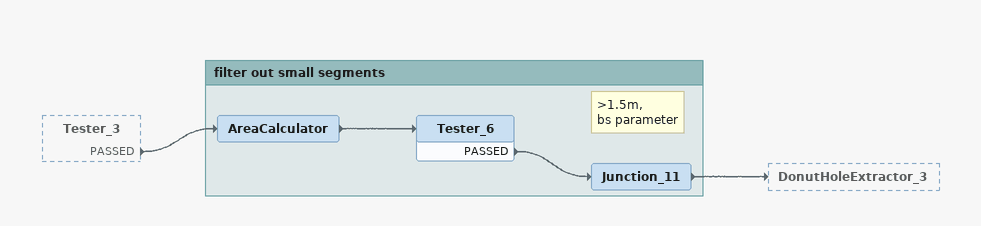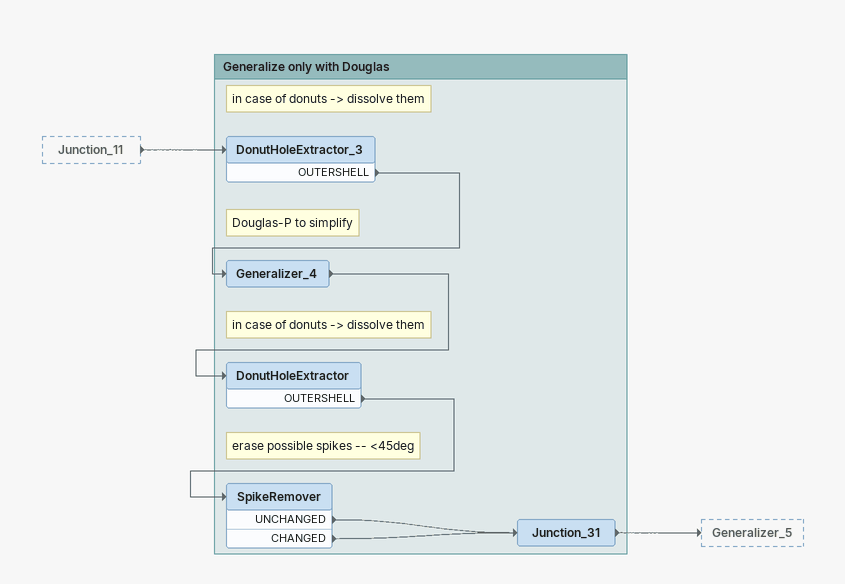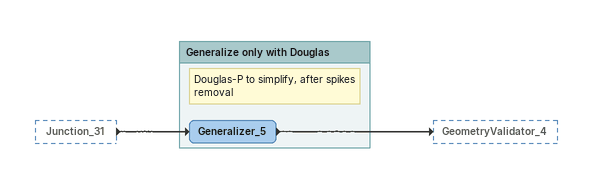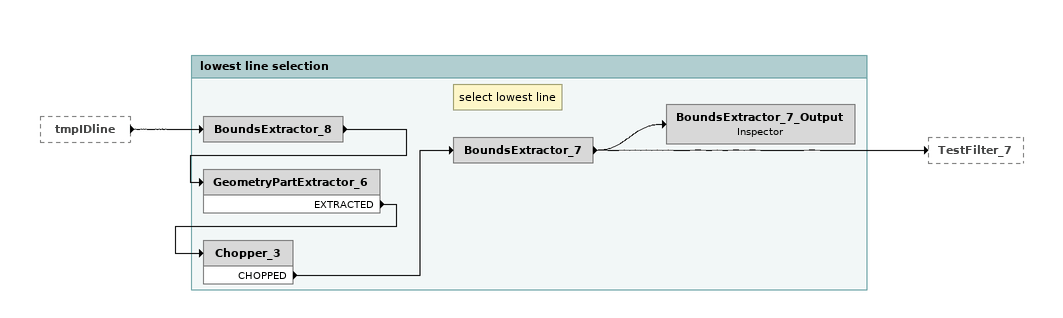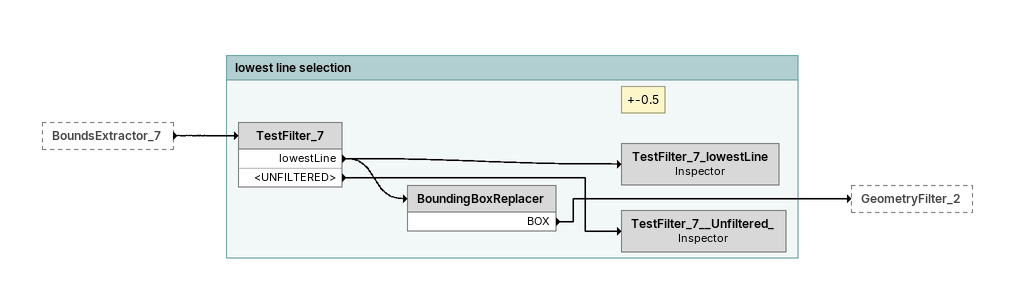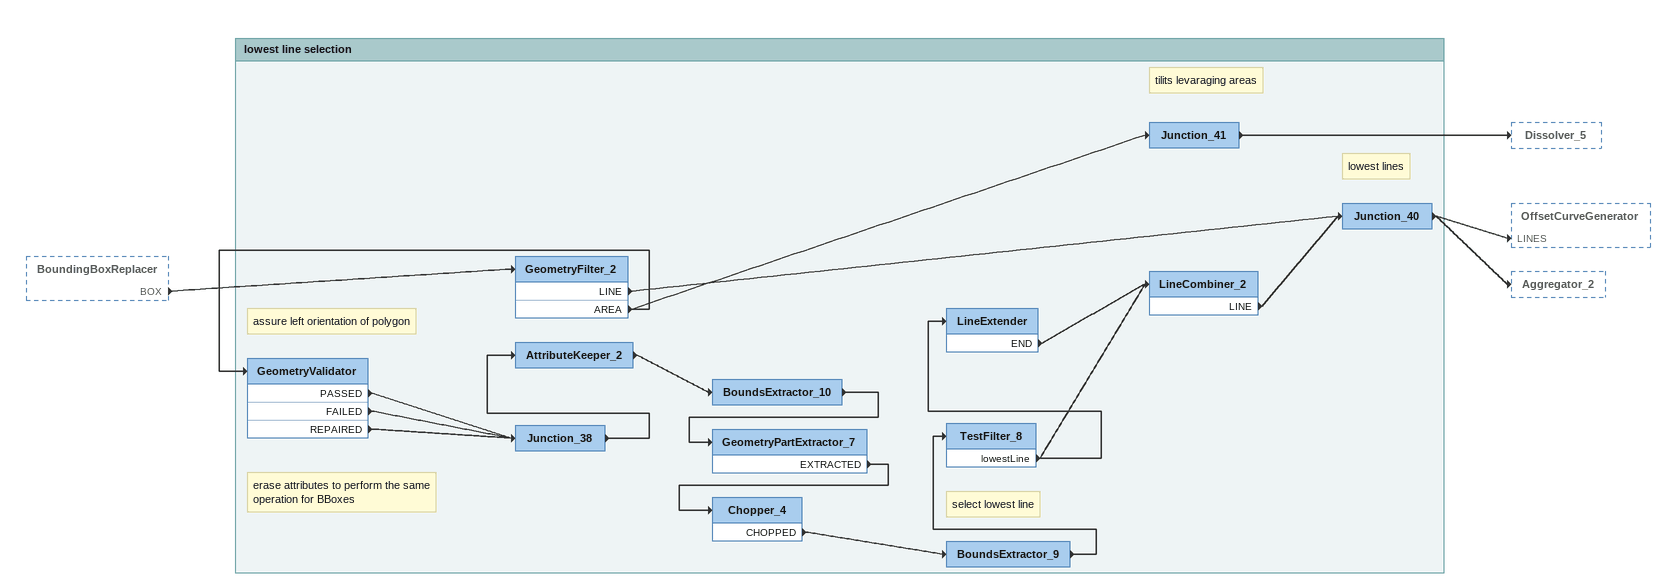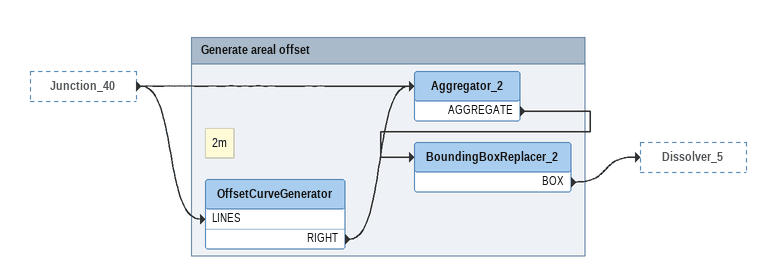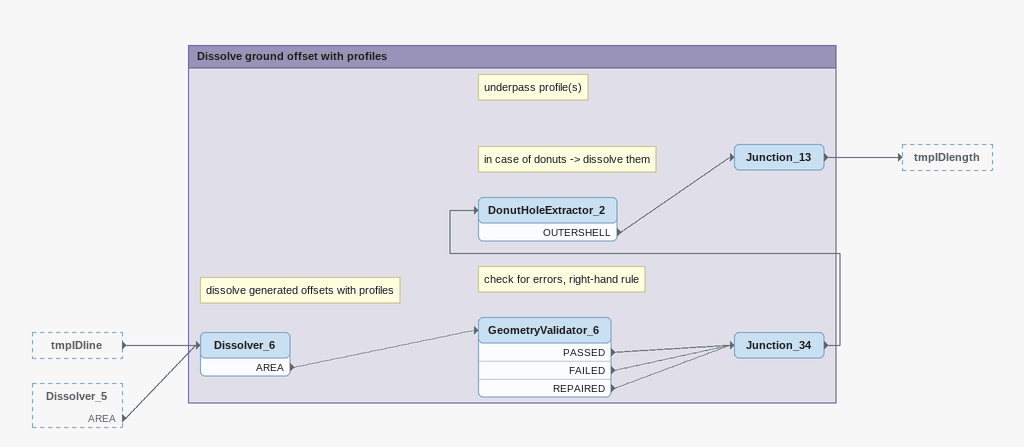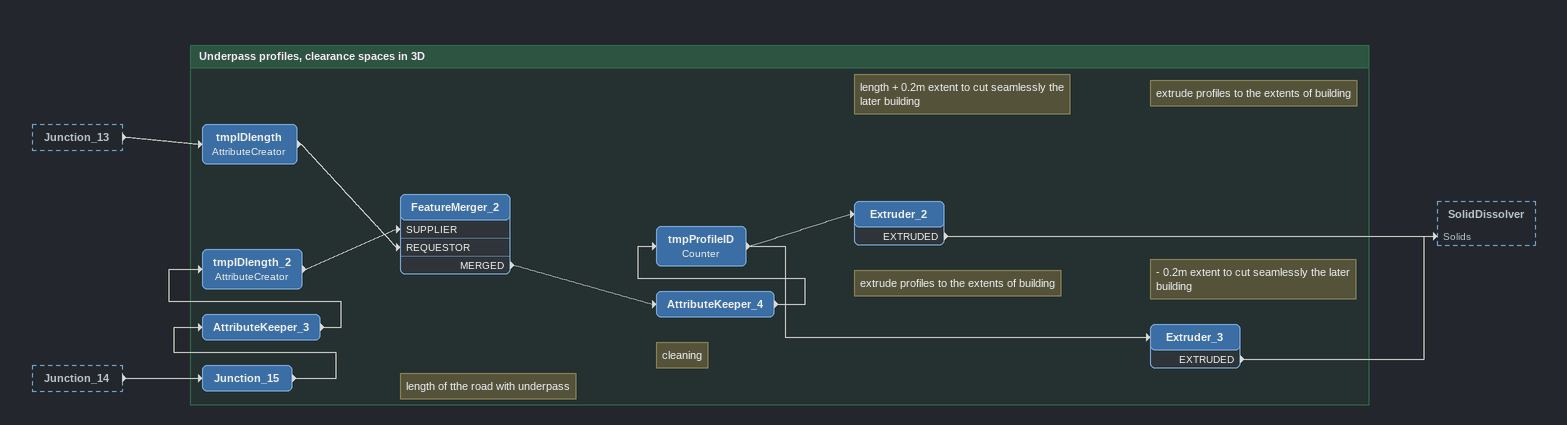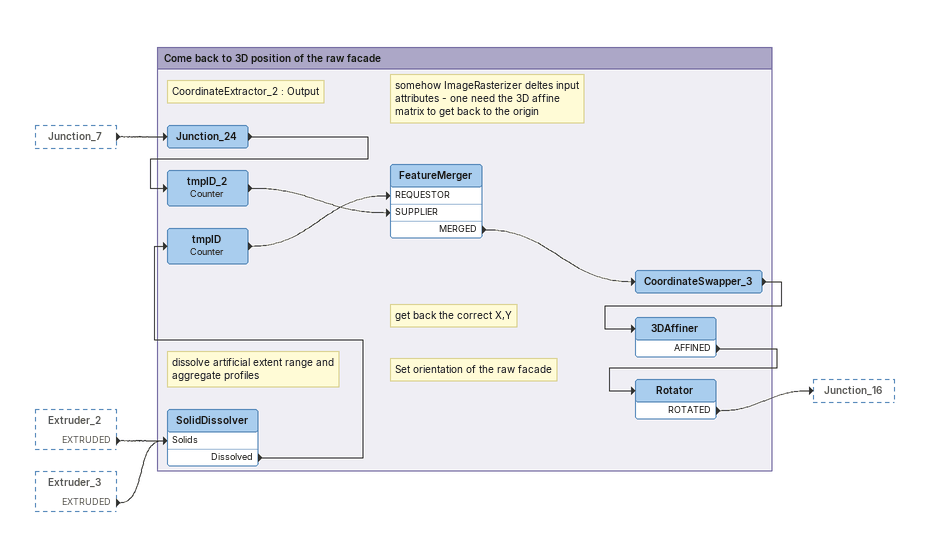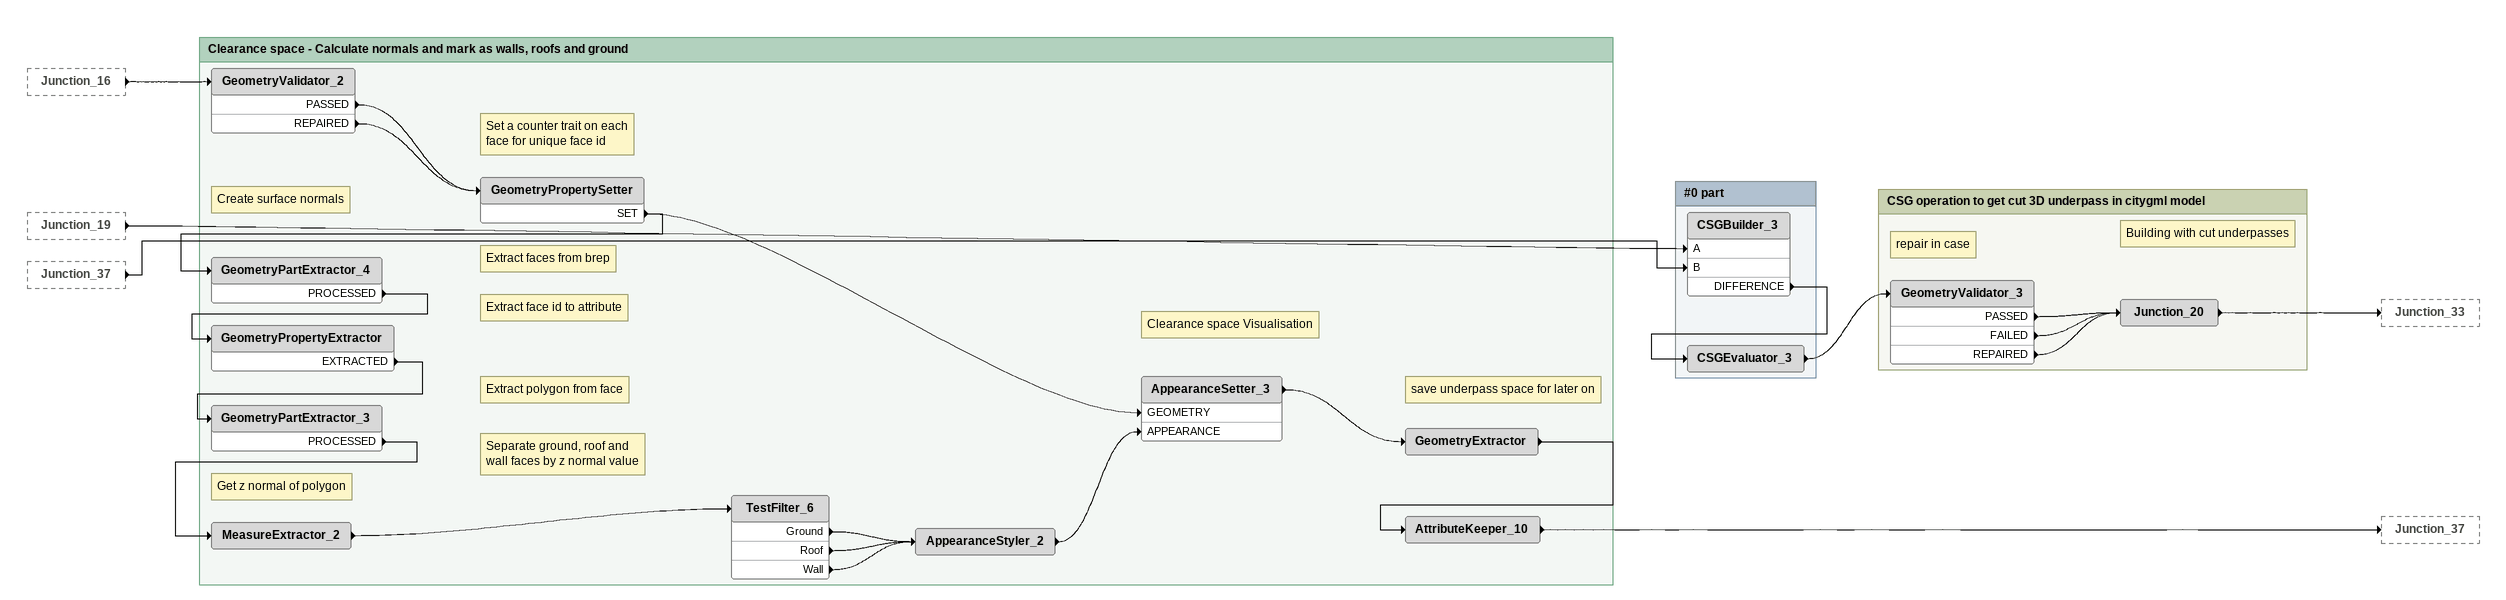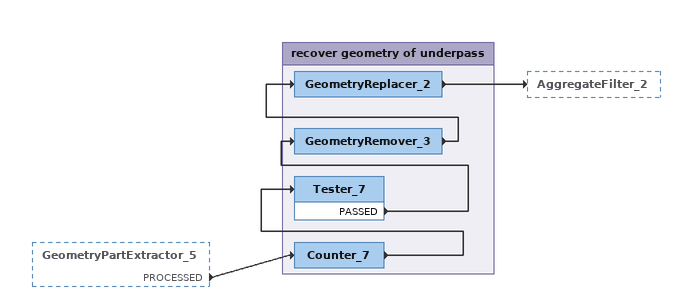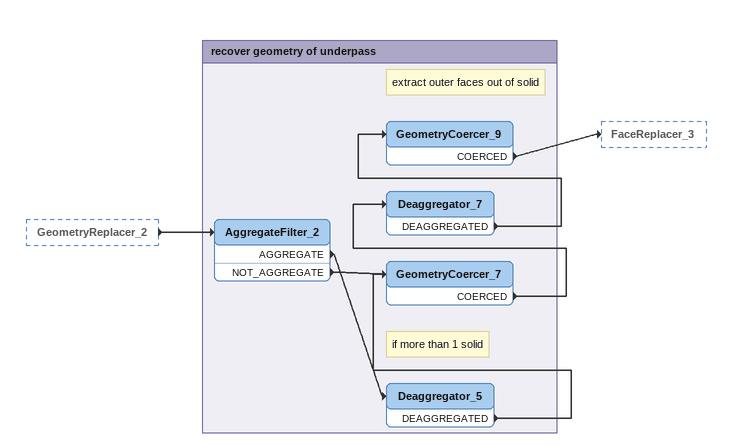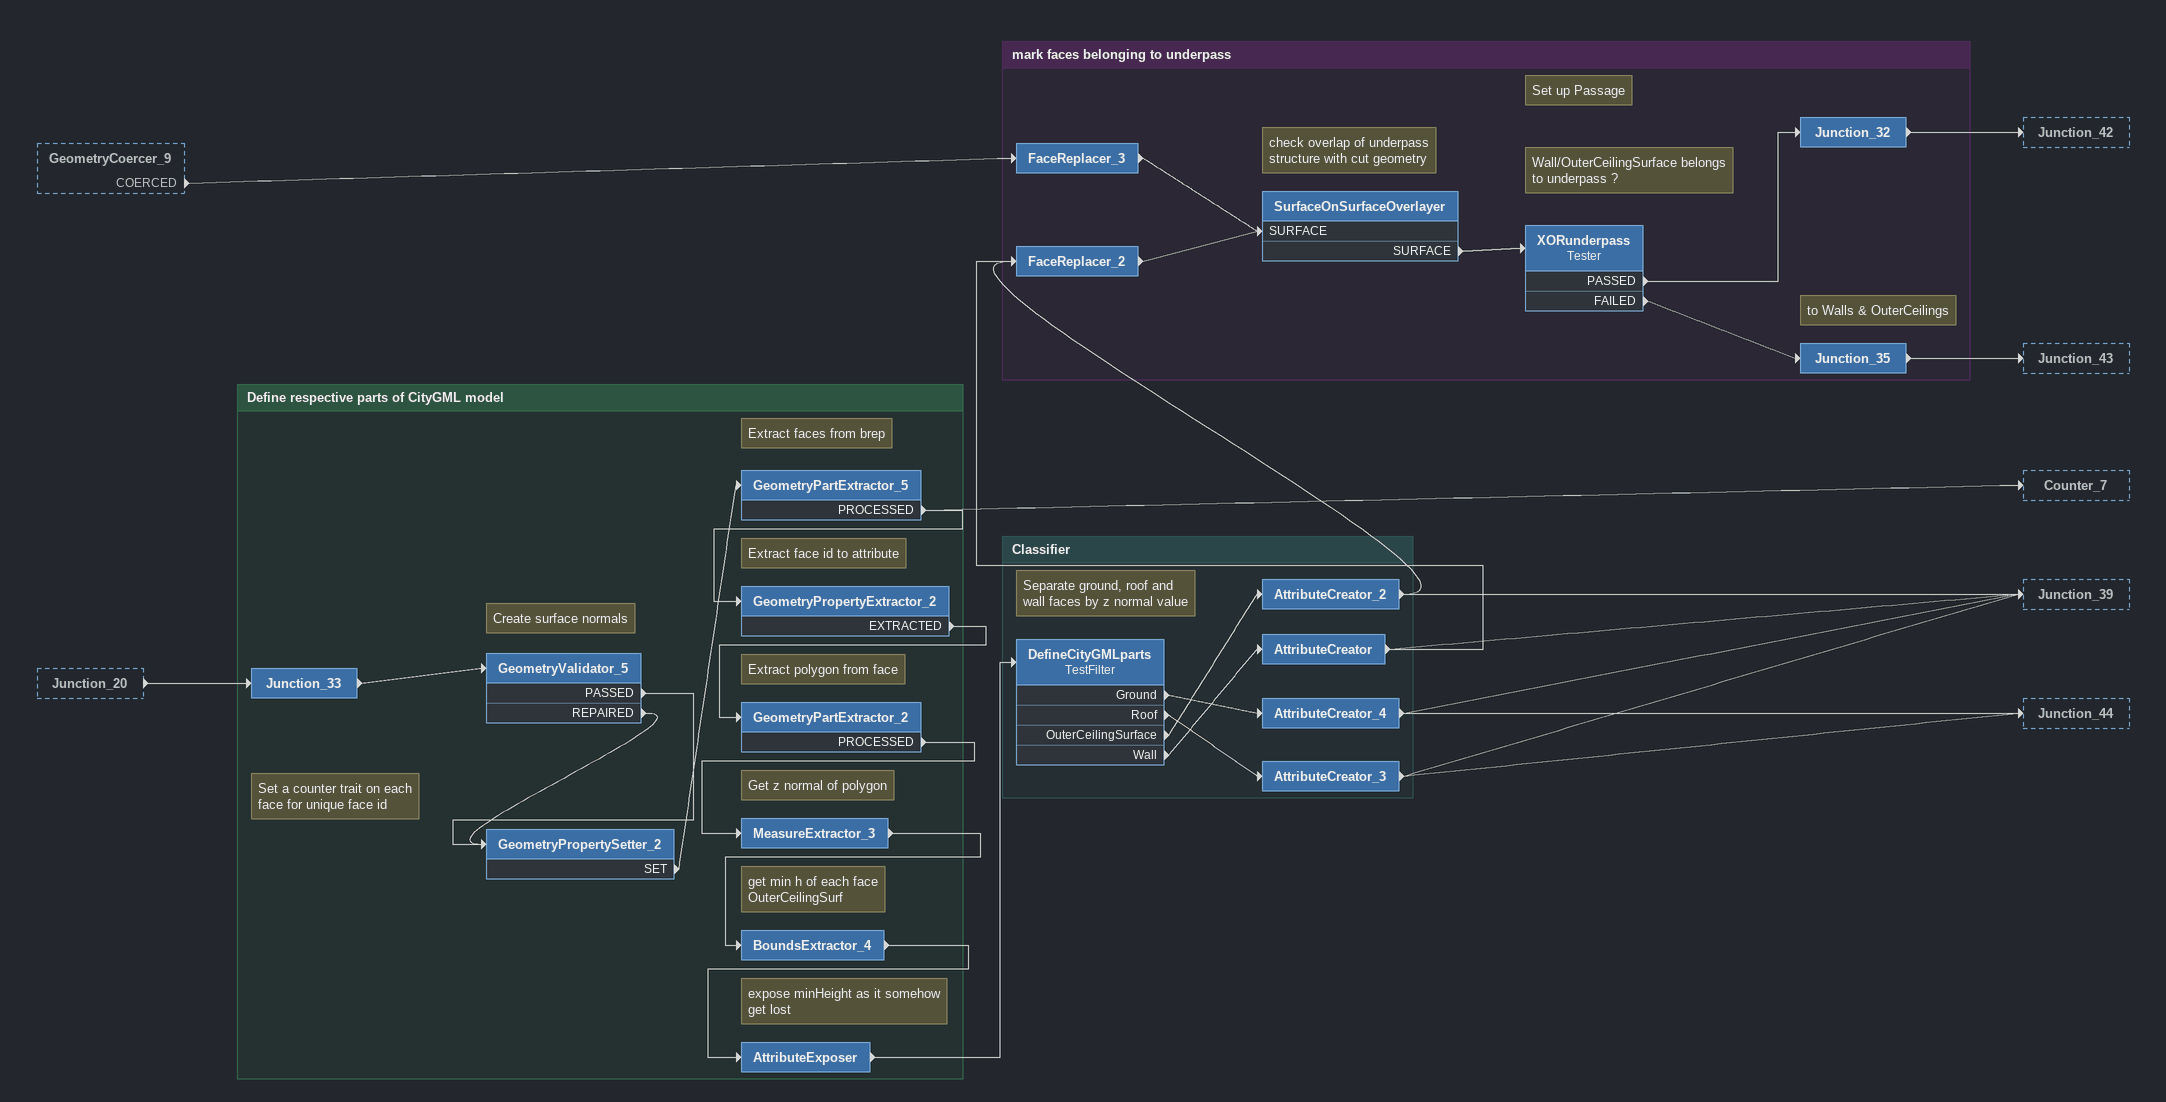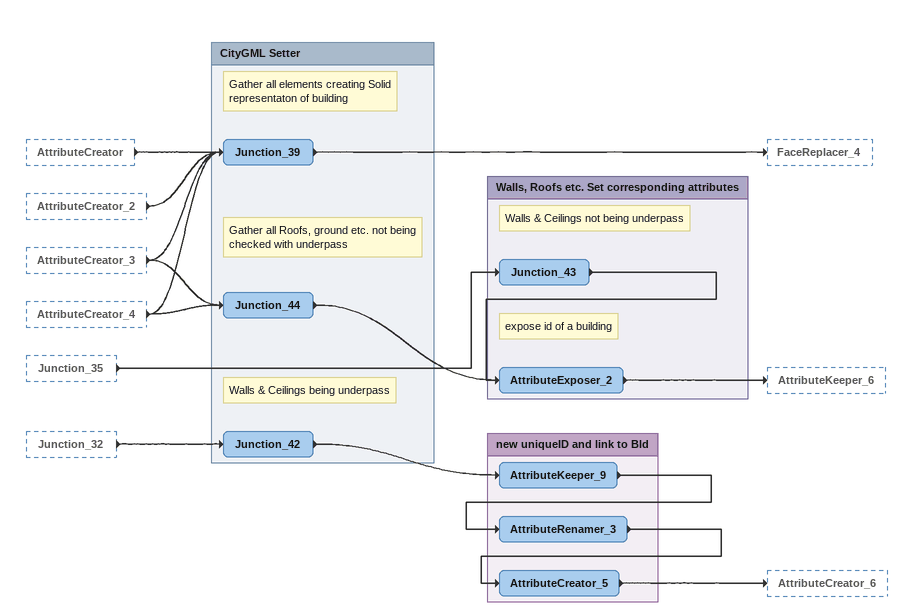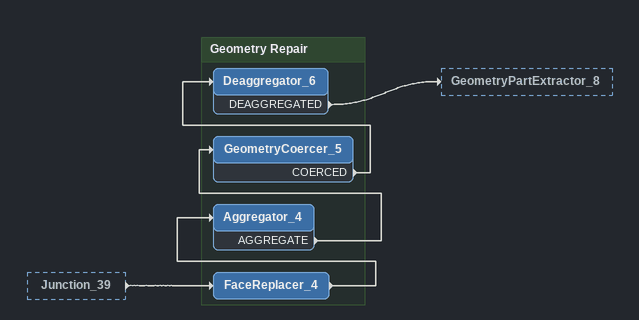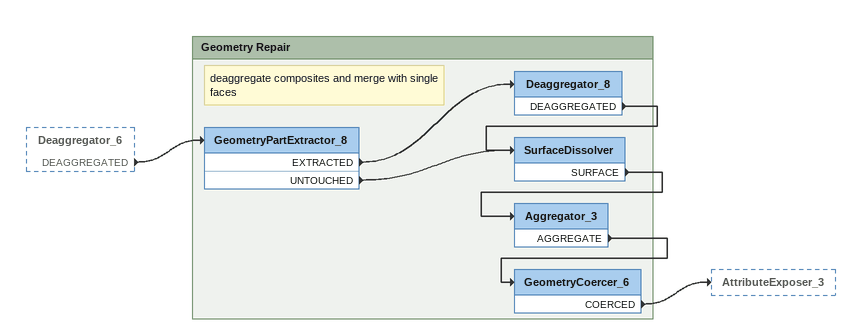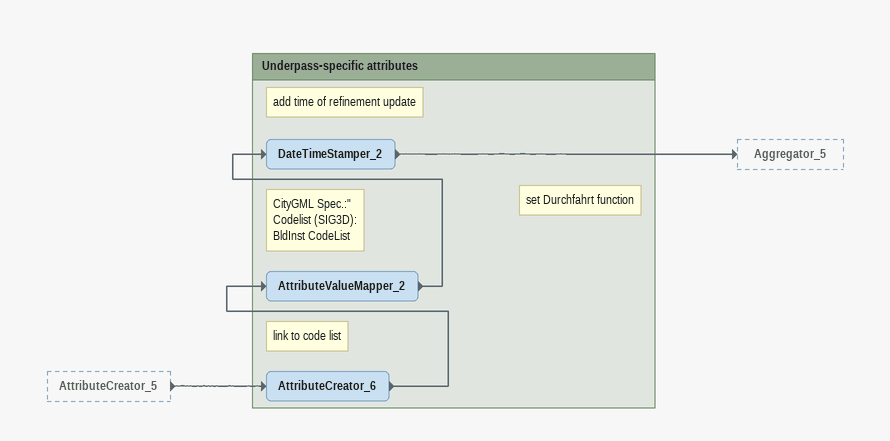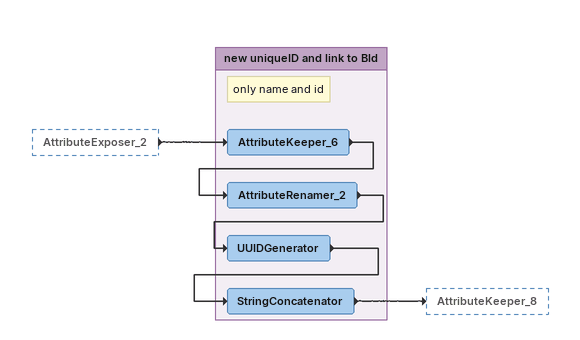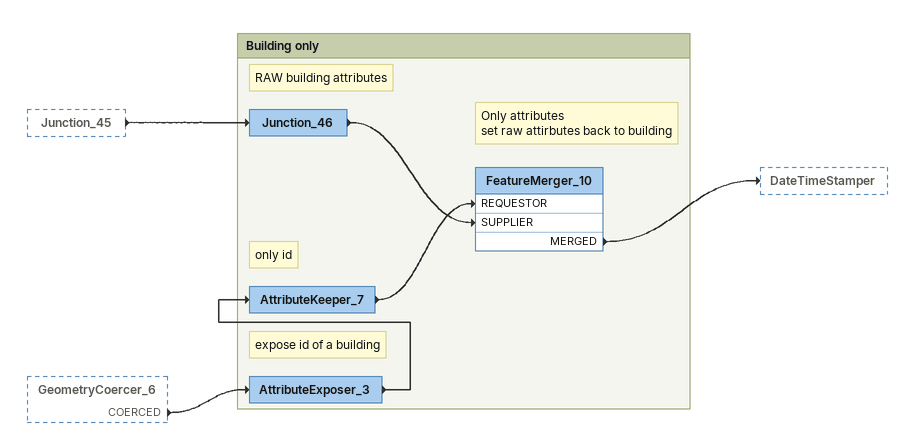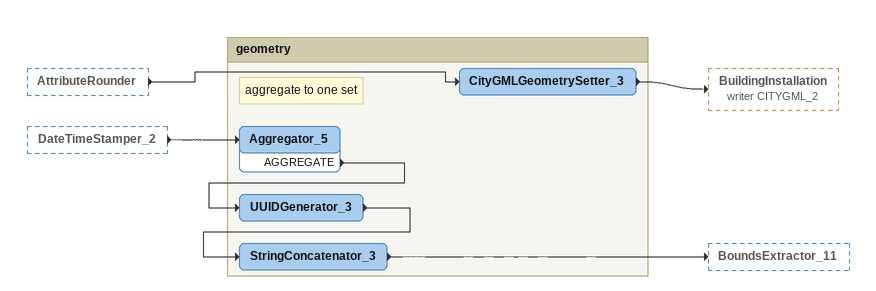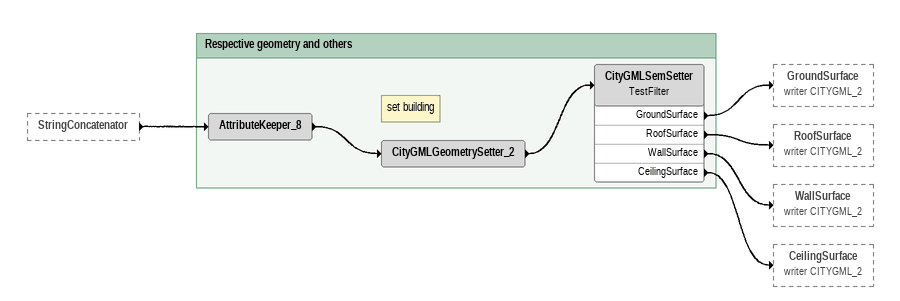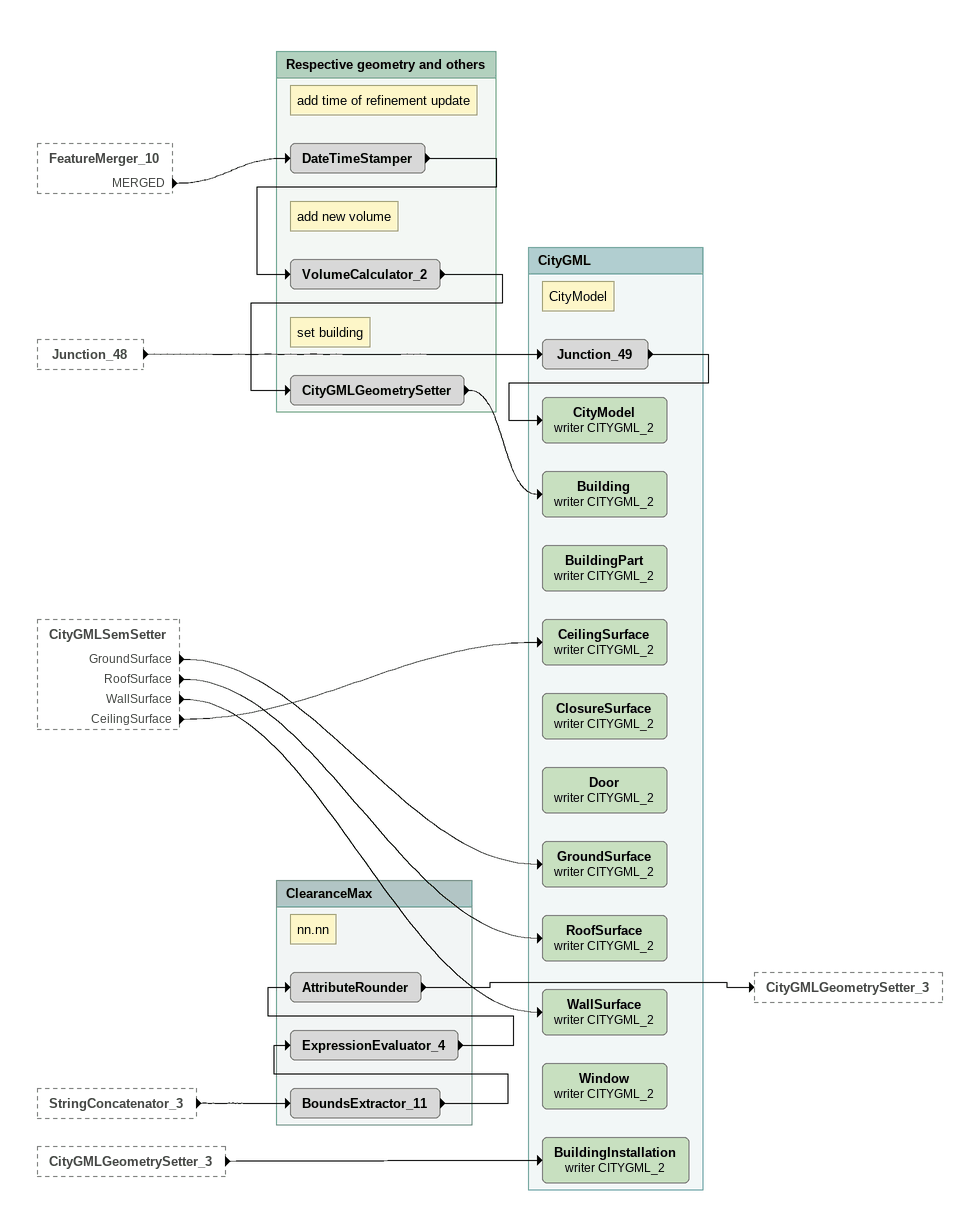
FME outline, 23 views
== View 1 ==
Tester_3 [outside]
    PASSED -> AreaCalculator

Bookmark: filter out small segments
AreaCalculator
    -> Tester_6
Tester_6
    PASSED -> Junction_11
Note: >1.5m, / bs parameter
Junction_11
    -> DonutHoleExtractor_3

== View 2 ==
Junction_11 [outside]
    -> DonutHoleExtractor_3

Bookmark: Generalize only with Douglas
Note: in case of donuts -> dissolve them
DonutHoleExtractor_3
    OUTERSHELL -> Generalizer_4
Note: Douglas-P to simplify
Generalizer_4
    -> DonutHoleExtractor
Note: in case of donuts -> dissolve them
DonutHoleExtractor
    OUTERSHELL -> SpikeRemover
Note: erase possible spikes -- <45deg
SpikeRemover
    UNCHANGED -> Junction_31
    CHANGED -> Junction_31
Junction_31
    -> Generalizer_5

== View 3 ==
Junction_31 [outside]
    -> Generalizer_5

Bookmark: Generalize only with Douglas
Note: Douglas-P to simplify, after spikes removal
Generalizer_5
    -> GeometryValidator_4

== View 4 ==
tmpIDline [outside]
    -> BoundsExtractor_8

Bookmark: lowest line selection
BoundsExtractor_8
    -> GeometryPartExtractor_6
GeometryPartExtractor_6
    EXTRACTED -> Chopper_3
Chopper_3
    CHOPPED -> BoundsExtractor_7
Note: select lowest line
BoundsExtractor_7
    -> TestFilter_7
    -> BoundsExtractor_7_Output
BoundsExtractor_7_Output: Inspector

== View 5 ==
BoundsExtractor_7 [outside]
    -> TestFilter_7

Bookmark: lowest line selection
Note: +-0.5
TestFilter_7
    lowestLine -> BoundingBoxReplacer
    lowestLine -> TestFilter_7_lowestLine
    <UNFILTERED> -> TestFilter_7__Unfiltered_
TestFilter_7_lowestLine: Inspector
TestFilter_7__Unfiltered_: Inspector
BoundingBoxReplacer
    BOX -> GeometryFilter_2

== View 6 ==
BoundingBoxReplacer [outside]
    BOX -> GeometryFilter_2

Bookmark: lowest line selection
GeometryFilter_2
    LINE -> Junction_40
    AREA -> Junction_41
    AREA -> GeometryValidator
Note: tilits levaraging areas
Junction_41
    -> Dissolver_5
Note: assure left orientation of polygon
GeometryValidator
    PASSED -> Junction_38
    FAILED -> Junction_38
    REPAIRED -> Junction_38
Junction_38
    -> AttributeKeeper_2
Note: erase attributes to perform the same operation for BBoxes
AttributeKeeper_2
    -> BoundsExtractor_10
BoundsExtractor_10
    -> GeometryPartExtractor_7
GeometryPartExtractor_7
    EXTRACTED -> Chopper_4
Chopper_4
    CHOPPED -> BoundsExtractor_9
Note: select lowest line
BoundsExtractor_9
    -> TestFilter_8
TestFilter_8
    lowestLine -> LineExtender
    lowestLine -> LineCombiner_2
LineExtender
    END -> LineCombiner_2
LineCombiner_2
    LINE -> Junction_40
Note: lowest lines
Junction_40
    -> OffsetCurveGenerator [LINES]
    -> Aggregator_2

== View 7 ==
Junction_40 [outside]
    -> OffsetCurveGenerator [LINES]
    -> Aggregator_2

Bookmark: Generate areal offset
Note: 2m
OffsetCurveGenerator
    RIGHT -> Aggregator_2
Aggregator_2
    AGGREGATE -> BoundingBoxReplacer_2
BoundingBoxReplacer_2
    BOX -> Dissolver_5

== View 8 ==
tmpIDline [outside]
    -> Dissolver_6
Dissolver_5 [outside]
    AREA -> Dissolver_6

Bookmark: Dissolve ground offset with profiles
Note: dissolve generated offsets with profiles
Dissolver_6
    AREA -> GeometryValidator_6
Note: check for errors, right-hand rule
GeometryValidator_6
    PASSED -> Junction_34
    FAILED -> Junction_34
    REPAIRED -> Junction_34
Junction_34
    -> DonutHoleExtractor_2
Note: in case of donuts -> dissolve them
DonutHoleExtractor_2
    OUTERSHELL -> Junction_13
Note: underpass profile(s)
Junction_13
    -> tmpIDlength

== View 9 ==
Junction_13 [outside]
    -> tmpIDlength
Junction_14 [outside]
    -> Junction_15

Bookmark: Underpass profiles, clearance spaces in 3D
Note: length of tthe road with underpass
Junction_15
    -> AttributeKeeper_3
AttributeKeeper_3
    -> tmpIDlength_2
tmpIDlength_2: AttributeCreator
    -> FeatureMerger_2 [SUPPLIER]
tmpIDlength: AttributeCreator
    -> FeatureMerger_2 [REQUESTOR]
FeatureMerger_2
    MERGED -> AttributeKeeper_4
Note: cleaning
AttributeKeeper_4
    -> tmpProfileID
tmpProfileID: Counter
    -> Extruder_2
    -> Extruder_3
Note: length + 0.2m extent to cut seamlessly the later building
Note: extrude profiles to the extents of building
Extruder_2
    EXTRUDED -> SolidDissolver [Solids]
Note: extrude profiles to the extents of building
Note: - 0.2m extent to cut seamlessly the later building
Extruder_3
    EXTRUDED -> SolidDissolver [Solids]

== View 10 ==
Junction_7 [outside]
    -> Junction_24
Extruder_2 [outside]
    EXTRUDED -> SolidDissolver [Solids]
Extruder_3 [outside]
    EXTRUDED -> SolidDissolver [Solids]

Bookmark: Come back to 3D position of the raw facade
Note: CoordinateExtractor_2 : Output
Junction_24
    -> tmpID_2
tmpID_2: Counter
    -> FeatureMerger [SUPPLIER]
Note: dissolve artificial extent range and aggregate profiles
SolidDissolver
    Dissolved -> tmpID
tmpID: Counter
    -> FeatureMerger [REQUESTOR]
Note: somehow ImageRasterizer deltes input attributes - one need the 3D affine matrix to get back to the origin
FeatureMerger
    MERGED -> CoordinateSwapper_3
CoordinateSwapper_3
    -> 3DAffiner
Note: get back the correct X,Y
3DAffiner
    AFFINED -> Rotator
Note: Set orientation of the raw facade
Rotator
    ROTATED -> Junction_16

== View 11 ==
Junction_16 [outside]
    -> GeometryValidator_2
Junction_19 [outside]
    -> CSGBuilder_3 [A]
Junction_37 [outside]
    -> CSGBuilder_3 [B]

Bookmark: Clearance space - Calculate normals and mark as walls, roofs and ground
Note: Create surface normals
GeometryValidator_2
    PASSED -> GeometryPropertySetter
    REPAIRED -> GeometryPropertySetter
Note: Set a counter trait on each / face for unique face id
GeometryPropertySetter
    SET -> GeometryPartExtractor_4
    SET -> AppearanceSetter_3 [GEOMETRY]
Note: Extract faces from brep
GeometryPartExtractor_4
    PROCESSED -> GeometryPropertyExtractor
Note: Extract face id to attribute
GeometryPropertyExtractor
    EXTRACTED -> GeometryPartExtractor_3
Note: Extract polygon from face
GeometryPartExtractor_3
    PROCESSED -> MeasureExtractor_2
Note: Get z normal of polygon
MeasureExtractor_2
    -> TestFilter_6
Note: Separate ground, roof and / wall faces by z normal value
TestFilter_6
    Ground -> AppearanceStyler_2
    Roof -> AppearanceStyler_2
    Wall -> AppearanceStyler_2
AppearanceStyler_2
    -> AppearanceSetter_3 [APPEARANCE]
Note: Clearance space Visualisation
AppearanceSetter_3
    -> GeometryExtractor
Note: save underpass space for later on
GeometryExtractor
    -> AttributeKeeper_10
AttributeKeeper_10
    -> Junction_37

Bookmark: #0 part
CSGBuilder_3
    DIFFERENCE -> CSGEvaluator_3
CSGEvaluator_3
    -> GeometryValidator_3

Bookmark: CSG operation to get cut 3D underpass in citygml model
Note: repair in case
GeometryValidator_3
    PASSED -> Junction_20
    FAILED -> Junction_20
    REPAIRED -> Junction_20
Note: Building with cut underpasses
Junction_20
    -> Junction_33

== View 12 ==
GeometryPartExtractor_5 [outside]
    PROCESSED -> Counter_7

Bookmark: recover geometry of underpass
Counter_7
    -> Tester_7
Tester_7
    PASSED -> GeometryRemover_3
GeometryRemover_3
    -> GeometryReplacer_2
GeometryReplacer_2
    -> AggregateFilter_2

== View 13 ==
GeometryReplacer_2 [outside]
    -> AggregateFilter_2

Bookmark: recover geometry of underpass
AggregateFilter_2
    AGGREGATE -> Deaggregator_5
    NOT_AGGREGATE -> GeometryCoercer_7
Note: if more than 1 solid
Deaggregator_5
    DEAGGREGATED -> GeometryCoercer_7
GeometryCoercer_7
    COERCED -> Deaggregator_7
Deaggregator_7
    DEAGGREGATED -> GeometryCoercer_9
Note: extract outer faces out of solid
GeometryCoercer_9
    COERCED -> FaceReplacer_3

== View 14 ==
GeometryCoercer_9 [outside]
    COERCED -> FaceReplacer_3
Junction_20 [outside]
    -> Junction_33

Bookmark: Define respective parts of CityGML model
Junction_33
    -> GeometryValidator_5
Note: Create surface normals
GeometryValidator_5
    PASSED -> GeometryPropertySetter_2
    REPAIRED -> GeometryPropertySetter_2
Note: Set a counter trait on each / face for unique face id
GeometryPropertySetter_2
    SET -> GeometryPartExtractor_5
Note: Extract faces from brep
GeometryPartExtractor_5
    PROCESSED -> GeometryPropertyExtractor_2
    PROCESSED -> Counter_7
Note: Extract face id to attribute
GeometryPropertyExtractor_2
    EXTRACTED -> GeometryPartExtractor_2
Note: Extract polygon from face
GeometryPartExtractor_2
    PROCESSED -> MeasureExtractor_3
Note: Get z normal of polygon
MeasureExtractor_3
    -> BoundsExtractor_4
Note: get min h of each face OuterCeilingSurf
BoundsExtractor_4
    -> AttributeExposer
Note: expose minHeight as it somehow get lost
AttributeExposer
    -> DefineCityGMLparts

Bookmark: mark faces belonging to underpass
FaceReplacer_3
    -> SurfaceOnSurfaceOverlayer [SURFACE]
FaceReplacer_2
    -> SurfaceOnSurfaceOverlayer [SURFACE]
Note: check overlap of underpass structure with cut geometry
SurfaceOnSurfaceOverlayer
    SURFACE -> XORunderpass
Note: Wall/OuterCeilingSurface belongs to underpass ?
XORunderpass: Tester
    PASSED -> Junction_32
    FAILED -> Junction_35
Note: Set up Passage
Junction_32
    -> Junction_42
Note: to Walls & OuterCeilings
Junction_35
    -> Junction_43

Bookmark: Classifier
Note: Separate ground, roof and / wall faces by z normal value
DefineCityGMLparts: TestFilter
    Ground -> AttributeCreator_4
    Roof -> AttributeCreator_3
    OuterCeilingSurface -> AttributeCreator_2
    Wall -> AttributeCreator
AttributeCreator_2
    -> FaceReplacer_2
    -> Junction_39
AttributeCreator
    -> FaceReplacer_2
    -> Junction_39
AttributeCreator_4
    -> Junction_44
    -> Junction_39
AttributeCreator_3
    -> Junction_44
    -> Junction_39

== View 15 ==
AttributeCreator [outside]
    -> Junction_39
AttributeCreator_2 [outside]
    -> Junction_39
AttributeCreator_3 [outside]
    -> Junction_44
    -> Junction_39
AttributeCreator_4 [outside]
    -> Junction_44
    -> Junction_39
Junction_35 [outside]
    -> Junction_43
Junction_32 [outside]
    -> Junction_42

Bookmark: CityGML Setter
Note: Walls & Ceilings being underpass
Junction_42
    -> AttributeKeeper_9
Note: Gather all elements creating Solid representaton of building
Junction_39
    -> FaceReplacer_4
Note: Gather all Roofs, ground etc. not being checked with underpass
Junction_44
    -> AttributeExposer_2

Bookmark: new uniqueID and link to Bld
AttributeKeeper_9
    -> AttributeRenamer_3
AttributeRenamer_3
    -> AttributeCreator_5
AttributeCreator_5
    -> AttributeCreator_6

Bookmark: Walls, Roofs etc. Set corresponding attributes
Note: Walls & Ceilings not being underpass
Junction_43
    -> AttributeExposer_2
Note: expose id of a building
AttributeExposer_2
    -> AttributeKeeper_6

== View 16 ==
Junction_39 [outside]
    -> FaceReplacer_4

Bookmark: Geometry Repair
FaceReplacer_4
    -> Aggregator_4
Aggregator_4
    AGGREGATE -> GeometryCoercer_5
GeometryCoercer_5
    COERCED -> Deaggregator_6
Deaggregator_6
    DEAGGREGATED -> GeometryPartExtractor_8

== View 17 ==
Deaggregator_6 [outside]
    DEAGGREGATED -> GeometryPartExtractor_8

Bookmark: Geometry Repair
Note: deaggregate composites and merge with single faces
GeometryPartExtractor_8
    EXTRACTED -> Deaggregator_8
    UNTOUCHED -> SurfaceDissolver
Deaggregator_8
    DEAGGREGATED -> SurfaceDissolver
SurfaceDissolver
    SURFACE -> Aggregator_3
Aggregator_3
    AGGREGATE -> GeometryCoercer_6
GeometryCoercer_6
    COERCED -> AttributeExposer_3

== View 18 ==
AttributeCreator_5 [outside]
    -> AttributeCreator_6

Bookmark: Underpass-specific attributes
Note: link to code list
AttributeCreator_6
    -> AttributeValueMapper_2
Note: CityGML Spec.:" / Codelist (SIG3D): / BldInst CodeList
Note: set Durchfahrt function
AttributeValueMapper_2
    -> DateTimeStamper_2
Note: add time of refinement update
DateTimeStamper_2
    -> Aggregator_5

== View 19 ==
AttributeExposer_2 [outside]
    -> AttributeKeeper_6

Bookmark: new uniqueID and link to Bld
Note: only name and id
AttributeKeeper_6
    -> AttributeRenamer_2
AttributeRenamer_2
    -> UUIDGenerator
UUIDGenerator
    -> StringConcatenator
StringConcatenator
    -> AttributeKeeper_8

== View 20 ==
Junction_45 [outside]
    -> Junction_46
GeometryCoercer_6 [outside]
    COERCED -> AttributeExposer_3

Bookmark: Building only
Note: RAW building attributes
Junction_46
    -> FeatureMerger_10 [SUPPLIER]
Note: expose id of a building
AttributeExposer_3
    -> AttributeKeeper_7
Note: only id
AttributeKeeper_7
    -> FeatureMerger_10 [REQUESTOR]
Note: Only attributes / set raw attirbutes back to building
FeatureMerger_10
    MERGED -> DateTimeStamper

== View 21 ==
AttributeRounder [outside]
    -> CityGMLGeometrySetter_3
DateTimeStamper_2 [outside]
    -> Aggregator_5

Bookmark: geometry
Note: aggregate to one set
Aggregator_5
    AGGREGATE -> UUIDGenerator_3
UUIDGenerator_3
    -> StringConcatenator_3
StringConcatenator_3
    -> BoundsExtractor_11
CityGMLGeometrySetter_3
    -> BuildingInstallation (writer CITYGML_2)

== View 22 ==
StringConcatenator [outside]
    -> AttributeKeeper_8

Bookmark: Respective geometry and others
AttributeKeeper_8
    -> CityGMLGeometrySetter_2
Note: set building
CityGMLGeometrySetter_2
    -> CityGMLSemSetter
CityGMLSemSetter: TestFilter
    GroundSurface -> GroundSurface (writer CITYGML_2)
    RoofSurface -> RoofSurface (writer CITYGML_2)
    WallSurface -> WallSurface (writer CITYGML_2)
    CeilingSurface -> CeilingSurface (writer CITYGML_2)

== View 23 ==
FeatureMerger_10 [outside]
    MERGED -> DateTimeStamper
Junction_48 [outside]
    -> Junction_49
CityGMLSemSetter [outside]
    GroundSurface -> GroundSurface (writer CITYGML_2)
    RoofSurface -> RoofSurface (writer CITYGML_2)
    WallSurface -> WallSurface (writer CITYGML_2)
    CeilingSurface -> CeilingSurface (writer CITYGML_2)
StringConcatenator_3 [outside]
    -> BoundsExtractor_11
CityGMLGeometrySetter_3 [outside]
    -> BuildingInstallation (writer CITYGML_2)

Bookmark: CityGML
Note: CityModel
Junction_49
    -> CityModel (writer CITYGML_2)
CityModel (writer CITYGML_2)
BuildingInstallation (writer CITYGML_2)
Building (writer CITYGML_2)
CeilingSurface (writer CITYGML_2)
GroundSurface (writer CITYGML_2)
RoofSurface (writer CITYGML_2)
WallSurface (writer CITYGML_2)
BuildingPart (writer CITYGML_2)
ClosureSurface (writer CITYGML_2)
Door (writer CITYGML_2)
Window (writer CITYGML_2)

Bookmark: ClearanceMax
BoundsExtractor_11
    -> ExpressionEvaluator_4
ExpressionEvaluator_4
    -> AttributeRounder
Note: nn.nn
AttributeRounder
    -> CityGMLGeometrySetter_3

Bookmark: Respective geometry and others
Note: add time of refinement update
DateTimeStamper
    -> VolumeCalculator_2
Note: add new volume
VolumeCalculator_2
    -> CityGMLGeometrySetter
Note: set building
CityGMLGeometrySetter
    -> Building (writer CITYGML_2)
